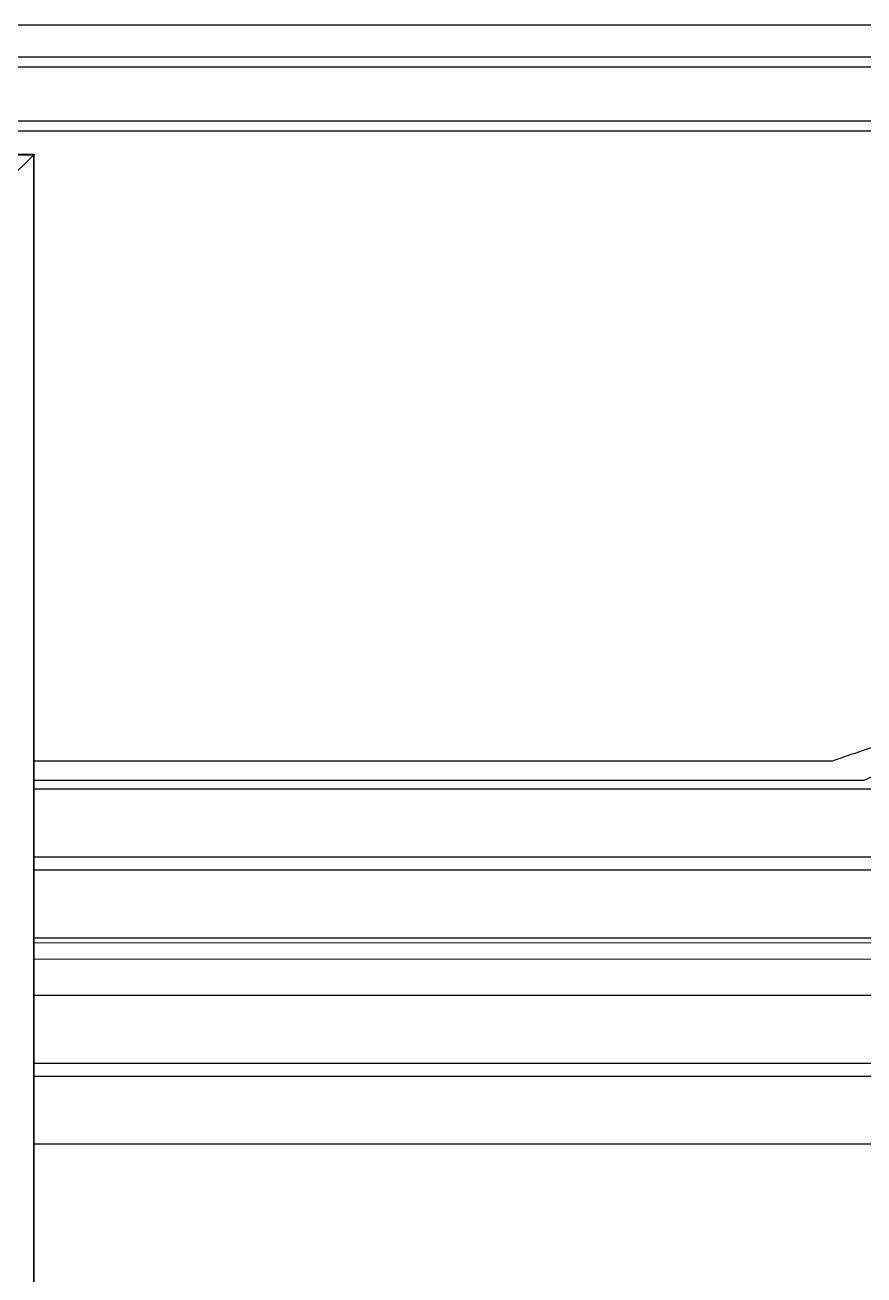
# Model space of a CAD drawing. Header units: feet. Extents: x -21 to 5170, y -254 to 1413.
# Drawn here: x 4942.13 to 4956.45, y 40.57 to 61.9 of the extents above; entities that cross this region are included whole.
import ezdxf
from ezdxf.lldxf.tags import DXFTag

# ---------------------------------------------------------------- set-up
doc = ezdxf.new("R2010")
doc.units = ezdxf.units.FT
doc.header["$MEASUREMENT"] = 0
for name, color, linetype in [('DC FEEEDERS', 1, 'Continuous'), ('E-ARRY-TABL', 9, 'Continuous'), ('PV-AG-DC1', 142, 'DC1'), ('WIRE MANAGEMENT', 4, 'Continuous')]:
    doc.layers.add(name, color=color, linetype=linetype)
doc.styles.add('NEI-A', font='arial.ttf')
tags = doc.linetypes.add('DC1', pattern='A,0.176989,-0.035266,["DC1",NEI-A,S=0.1,R=0,X=0,Y=-0.05],-0.314734,0.176989', length=0.703978).pattern_tags.tags
tags[6] = DXFTag(74, 10)

msp = doc.modelspace()

# ---------------------------------------------------------------- linework, layer by layer
at = {"layer": 'DC FEEEDERS'}
for points in [[(4942.28292, 48.86683), (4957.45052, 48.86683)], [(4942.28292, 47.70683), (4957.49251, 47.70683)], [(4942.28292, 47.48488), (4957.49251, 47.48488)], [(4942.28292, 46.32488), (4957.49251, 46.32488)], [(4942.28292, 45.34749), (4957.49251, 45.34749)], [(4942.28292, 44.18749), (4957.49251, 44.18749)], [(4942.28292, 43.96554), (4957.49251, 43.96554)], [(4942.28292, 42.80554), (4957.45052, 42.80554)]]:
    msp.add_lwpolyline(points, dxfattribs=at)
at = {"layer": 'E-ARRY-TABL'}
for p, q in [((4964.04421, 61.90253), (4874.50438, 61.90253)), ((4938.4464, 61.35656), (4959.71841, 61.35656)), ((4938.4464, 61.18857), (4959.71841, 61.18857)), ((4938.4464, 60.26461), (4959.71841, 60.26461)), ((4938.4464, 60.09662), (4959.71841, 60.09662)), ((4914.57052, 59.69558), (4942.28922, 59.69558)), ((4914.57681, 59.68928), (4942.28292, 59.68928)), ((4941.84003, 59.24639), (4942.28292, 59.68928)), ((4942.28922, 59.69558), (4942.28292, 59.68928)), ((4942.28292, 31.98317), (4942.28292, 59.68928)), ((4942.28922, 31.97687), (4942.28922, 59.69558))]:
    msp.add_line(p, q, dxfattribs=at)
at = {"layer": 'PV-AG-DC1', "flags": 128}
for points in [[(4955.90905, 49.34114), (4942.28292, 49.34114)], [(4956.45068, 49.00868), (4942.28292, 49.00868)]]:
    msp.add_lwpolyline(points, dxfattribs=at)
at = {"layer": 'PV-AG-DC1'}
for points, knots in [([(4961.58486, 59.97062), (4961.55757, 56.32544), (4961.52901, 56.16579), (4961.38657, 55.40214), (4961.25312, 54.78382), (4960.86899, 53.46047), (4960.60217, 52.7604), (4960.02685, 51.77819), (4959.78924, 51.44881), (4959.28449, 50.91334), (4959.02934, 50.69655), (4958.4848, 50.32931), (4958.19591, 50.17585), (4957.73294, 49.97288), (4957.56536, 49.90746), (4957.39535, 49.84767), (4957.34483, 49.8299), (4957.29409, 49.81263), (4957.24335, 49.79536), (4956.96903, 49.70197), (4956.6947, 49.60859), (4956.42038, 49.51521), (4956.24994, 49.45719), (4956.07949, 49.39916), (4955.90905, 49.34114)], [7.54142113, 7.54142113, 7.54142113, 7.54142113, 7.98993795, 7.98993795, 9.67658056, 9.67658056, 11.68586125, 11.68586125, 12.79963808, 12.79963808, 13.7036105, 13.7036105, 14.60758292, 14.60758292, 15.10582563, 15.10582563, 15.10582563, 15.25390059, 15.25390059, 15.25390059, 16.0544781, 16.0544781, 16.0544781, 16.55190452, 16.55190452, 16.55190452, 16.55190452]), ([(4961.92399, 59.97062), (4961.89314, 56.31343), (4961.86063, 56.1306), (4961.71625, 55.35621), (4961.58559, 54.74699), (4961.21699, 53.45578), (4960.9673, 52.77479), (4960.41676, 51.76699), (4960.17691, 51.4074), (4959.6319, 50.77988), (4959.33065, 50.50694), (4958.76536, 50.11274), (4958.51736, 49.97105), (4958.26324, 49.84767), (4958.1912, 49.81269), (4958.11867, 49.77919), (4958.04613, 49.74568), (4957.87983, 49.66886), (4957.71352, 49.59203), (4957.54721, 49.51521), (4957.30731, 49.40439), (4957.0674, 49.29357), (4956.8275, 49.18275), (4956.70189, 49.12472), (4956.57629, 49.0667), (4956.45068, 49.00868)], [7.47877278, 7.47877278, 7.47877278, 7.47877278, 7.9877747, 7.9877747, 9.62277321, 9.62277321, 11.50333496, 11.50333496, 12.62233368, 12.62233368, 13.6409475, 13.6409475, 14.3830075, 14.3830075, 14.3830075, 14.59337778, 14.59337778, 14.59337778, 15.07571963, 15.07571963, 15.07571963, 15.77151121, 15.77151121, 15.77151121, 16.13580442, 16.13580442, 16.13580442, 16.13580442])]:
    msp.add_open_spline(points, degree=3, knots=knots, dxfattribs=at)
at = {"layer": 'WIRE MANAGEMENT', "color": 4, "linetype": 'Continuous', "lineweight": 18, "elevation": 0.11854, "flags": 128}
for points in [[(4942.28292, 46.2381), (4957.49251, 46.2381)], [(4942.28292, 45.96003), (4957.49251, 45.96003)]]:
    msp.add_lwpolyline(points, dxfattribs=at)

doc.saveas('drawing.dxf')
